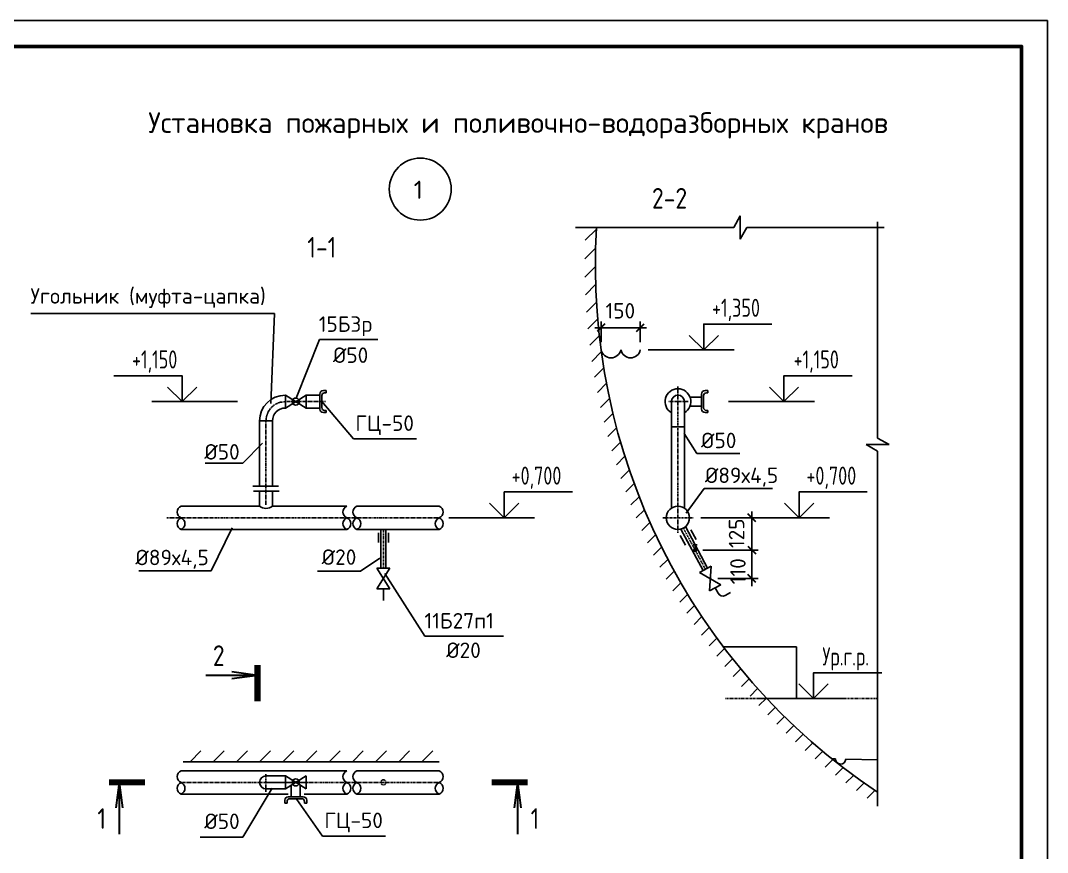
# Paper-space layout 'л2-л8' of a CAD drawing. Header units: millimetres. Extents: x 10032 to 18918, y -3051 to 627.
# Drawn here: x 11734.8 to 11933.8, y -1463.1 to -1302 of the extents above; entities that cross this region are included whole.
import ezdxf
from ezdxf.enums import TextEntityAlignment as Align

# ---------------------------------------------------------------- set-up
doc = ezdxf.new("R2010")
doc.units = ezdxf.units.MM
doc.header["$LTSCALE"] = 0.5
doc.linetypes.add('CENTER', pattern=[2, 1.25, -0.25, 0.25, -0.25])
doc.linetypes.add('HIDDEN', pattern=[0.375, 0.25, -0.125])
for name, color, linetype in [('0 @ 1', 7, 'Continuous'), ('DIZAIN', 30, 'Continuous'), ('FORMAT', 7, 'Continuous'), ('OTMETKI', 2, 'Continuous'), ('ВК_конструкции', 7, 'Continuous'), ('ВК_надписи', 7, 'Continuous'), ('ВК_отметки', 9, 'Continuous'), ('ВК_сети', 4, 'Continuous')]:
    doc.layers.add(name, color=color, linetype=linetype)
doc.layers.add('1_fragment_plan', color=7, linetype='Continuous', lineweight=30)
doc.styles.add('ROMANS', font='romans.shx', dxfattribs={"width": 0.8, "height": 1.75})
doc.styles.add('RS-3-08', font='romans.shx', dxfattribs={"width": 0.8, "height": 3})
doc.styles.add('Стандарт ММП', font='isocpeur.ttf')
doc.dimstyles.new('M1000', dxfattribs={"dimtxt": 3, "dimasz": 2, "dimexe": 1.2, "dimexo": 1.5, "dimgap": 1.3, "dimtad": 1, "dimdec": 0, "dimlfac": 1000, "dimrnd": 1, "dimzin": 0, "dimdsep": 46, "dimtxsty": 'RS-3-08', "dimblk1": 'OBLIQUE', "dimblk2": 'OBLIQUE', "dimsah": 1, "dimcen": 0, "dimdle": 1.2, "dimadec": 0, "dimazin": 0, "dimtfac": 1, "dimtdec": 0, "dimtmove": 2, "dimatfit": 3, "dimldrblk": 'ARCHTICK', "dimfxl": 1, "dimtolj": 1, "dimtzin": 0, "dimarcsym": 0})

# ---------------------------------------------------------------- blocks, each defined once
blk = doc.blocks.new('*U437')
at = {"layer": 'FORMAT', "color": 7, "lineweight": 25}
blk.add_lwpolyline([(0, 0), (0, 297), (1892, 297), (1892, 0), (0, 0)], dxfattribs=at)
at = {"layer": 'FORMAT', "color": 7, "lineweight": 60}
blk.add_lwpolyline([(20, 5), (20, 292.0000000000001), (1887, 292), (1887, 5), (20, 5)], dxfattribs=at)
blk = doc.blocks.new('RAZ')
at = {"layer": '1_fragment_plan'}
for p, q in [((0, 5), (4.95722430686908, 5.652630961100257)), ((0, 5.000000000000014), (4.95722430686908, 4.347369038899757)), ((0, 5), (10, 5))]:
    blk.add_line(p, q, dxfattribs=at)
at = {"layer": '1_fragment_plan', "color": 4, "const_width": 1.2}
blk.add_lwpolyline([(0, 6.992707054389982), (0, 0)], dxfattribs=at)
blk = doc.blocks.new('_raznl')
at = {"layer": 'DIZAIN', "rotation": 90}
blk.add_blockref('RAZ', (0, 0), dxfattribs=at)
at = {"layer": 'DIZAIN', "color": 4, "style": 'ROMANS', "width": 0.8, "flags": 4}
blk.add_attdef('N', text='', height=4, dxfattribs=at).set_placement((-7.549435837195489, 5.00405440870702), align=Align.RIGHT)
blk = doc.blocks.new('_razpv')
at = {"layer": 'DIZAIN', "xscale": -1}
blk.add_blockref('RAZ', (0, 0), dxfattribs=at)
at = {"layer": 'DIZAIN', "color": 4, "style": 'ROMANS', "width": 0.8, "flags": 4}
blk.add_attdef('N', text='', height=4, dxfattribs=at).set_placement((-7.497334546840449, 8.815356040104604), align=Align.MIDDLE)
blk = doc.blocks.new('_otmp')
at = {"layer": 'ВК_отметки'}
blk.add_line((4.243305678024586, 0), (20.88543974490009, 0), dxfattribs=at)
for points in [[(15, 0), (15, 5), (28.21334497767386, 5)], [(15, 0), (17.82842712474621, 2.828427124746213)]]:
    blk.add_lwpolyline(points, dxfattribs=at)
at = {"layer": 'ВК_отметки', "linetype": 'Continuous'}
blk.add_lwpolyline([(15, 0), (12.17157287525379, 2.828427124746213)], dxfattribs=at)
at = {"layer": 'ВК_отметки', "style": 'ROMANS', "width": 0.7, "flags": 4}
blk.add_attdef('О', text='', height=3.5, dxfattribs=at).set_placement((21.24575611212374, 6.416595764213298), align=Align.CENTER)
blk = doc.blocks.new('_razg')
at = {"layer": 'DIZAIN', "color": 4, "style": 'ROMANS', "width": 0.8, "flags": 4}
blk.add_attdef('N-N', text='', height=4, dxfattribs=at).set_placement((0.1366335745747165, 3.552426397758921), align=Align.MIDDLE)
blk = doc.blocks.new('_Oblique')
at = {"linetype": 'ByBlock', "lineweight": 30}
blk.add_line((-0.5, -0.5), (0.5, 0.5), dxfattribs=at)
blk = doc.blocks.new('*D95')
at = {"layer": 'Defpoints', "color": 0, "lineweight": 30, "ltscale": 0.5}
for p in [(11865.70651062047, -1404.565250771936), (11876.49678025514, -1404.565250771935), (11868.43482034883, -1410.065250771936)]:
    blk.add_point(p, dxfattribs=at)
at = {"layer": 'ВК_надписи', "color": 7, "lineweight": -2, "ltscale": 0.5}
for p, q in [((11876.49678025514, -1404.565250771936), (11876.49678025514, -1403.065250771936)), ((11867.20651062047, -1404.565250771936), (11877.69678025514, -1404.565250771936)), ((11876.49678025514, -1410.065250771936), (11876.49678025514, -1404.565250771936)), ((11869.93482034882, -1410.065250771936), (11877.69678025514, -1410.065250771936)), ((11876.49678025514, -1410.065250771936), (11876.49678025514, -1411.565250771936))]:
    blk.add_line(p, q, dxfattribs=at)
at = {"layer": 'ВК_надписи', "color": 7, "lineweight": -2, "ltscale": 0.5, "xscale": 1.5, "yscale": 1.5, "zscale": 1.5}
for p, rotation in [((11876.49678025514, -1404.565250771936), 270), ((11876.49678025514, -1410.065250771936), 90)]:
    blk.add_blockref('_Oblique', p, dxfattribs=dict(at, rotation=rotation))
at = {"layer": 'ВК_надписи', "color": 7, "ltscale": 0.5, "insert": (11873.79890660248, -1408.661259130754), "char_height": 3, "attachment_point": 5, "rotation": 90.00000000000001, "style": 'Стандарт ММП'}
blk.add_mtext('\\A1;110', dxfattribs=at)
blk = doc.blocks.new('*D96')
at = {"layer": 'Defpoints', "color": 0, "lineweight": 30, "ltscale": 0.5}
for p in [(11865.12497083004, -1398.315250771937), (11876.49678025516, -1398.315250771936), (11865.50651062048, -1404.565250771937)]:
    blk.add_point(p, dxfattribs=at)
at = {"layer": 'ВК_надписи', "color": 7, "lineweight": -2, "ltscale": 0.5}
for p, q in [((11866.62497083004, -1398.315250771937), (11877.69678025516, -1398.315250771937)), ((11876.49678025516, -1405.765250771938), (11876.49678025516, -1397.115250771937)), ((11867.00651062048, -1404.565250771938), (11877.69678025516, -1404.565250771938))]:
    blk.add_line(p, q, dxfattribs=at)
at = {"layer": 'ВК_надписи', "color": 7, "lineweight": -2, "ltscale": 0.5, "xscale": 1.5, "yscale": 1.5, "zscale": 1.5}
for p, rotation in [((11876.49678025516, -1398.315250771937), 90), ((11876.49678025516, -1404.565250771938), 270)]:
    blk.add_blockref('_Oblique', p, dxfattribs=dict(at, rotation=rotation))
at = {"layer": 'ВК_надписи', "color": 7, "ltscale": 0.5, "insert": (11873.53386580568, -1401.306839230037), "char_height": 3, "attachment_point": 5, "rotation": 90.00000000000001, "style": 'Стандарт ММП'}
blk.add_mtext('\\A1;125', dxfattribs=at)

psp = doc.layouts.new('л2-л8')

# ---------------------------------------------------------------- hatches: boundary and pattern name
at = {"layer": 'ВК_конструкции', "ltscale": 0.5}
h = psp.add_hatch(dxfattribs=at)
h.set_pattern_fill('ANSI31', scale=20, style=0)
h.set_pattern_definition([(45.00000000000001, (13067.93397205473, -1160.302386858622), (-1.767766952966369, 1.767766952966368), [])])
h.paths.add_polyline_path([(11900.85190148297, -1453.918957764441), (11900.85190148297, -1451.448174552783, -0.05751116257566153), (11879.4017590164, -1433.315250771939), (11876.58927351919, -1433.315250771937, 0.0641464823822877)])
h.paths.add_polyline_path([(11876.58927351919, -1433.315250771937), (11879.4017590164, -1433.315250771939, -0.08615344846706731), (11856.35922024401, -1398.315250771939), (11854.11095528693, -1398.315250771937, 0.08407386579658646)])
h.paths.add_polyline_path([(11846.18961577151, -1349.446730836995), (11844.12476647977, -1349.446730836993, 0.1011291022871655), (11854.11095528693, -1398.315250771937), (11856.35922024401, -1398.315250771939, -0.1029479125262579)])
h.paths.add_polyline_path([(11846.40992209713, -1342.103263338853), (11844.34141448104, -1342.103263338851, 0.01474786131360507), (11844.12476647977, -1349.446730836993), (11846.18961577151, -1349.446730836995, -0.014996783059028)])
h = psp.add_hatch(dxfattribs=at)
h.set_pattern_fill('ANSI31', color=256, angle=90, style=0)
h.set_pattern_definition([(225, (11434.0645326674, -1334.665508475087), (-2.245064030267289, 2.245064030267287), [])])
h.paths.add_polyline_path([(11766.36445374083, -1445.566791060308), (11766.36445374084, -1443.455813646115), (11815.93304280966, -1443.455813646115), (11815.93304280966, -1445.566791060304)])

# ---------------------------------------------------------------- linework, layer by layer
for p, q in [((11873.00223009345, -1342.103263338859), (11874.25168503738, -1339.860996889021)), ((11874.25168503738, -1339.860996889021), (11874.25168503738, -1344.345529788689)), ((11874.25168503738, -1344.345529788689), (11875.50113998131, -1342.103263338851)), ((11900.85190148297, -1364.398271058424), (11900.85190148297, -1382.880627428132)), ((11900.85190148297, -1385.379537315997), (11898.60963503314, -1384.130082372061)), ((11898.60963503314, -1384.130082372061), (11903.0941679328, -1384.130082372061)), ((11903.0941679328, -1384.130082372061), (11900.85190148297, -1382.880627428132)), ((11900.85190148297, -1385.379537315997), (11900.85190148297, -1403.008449420242)), ((11815.93304280966, -1445.566791060304), (11766.36445374083, -1445.566791060308))]:
    psp.add_line(p, q, dxfattribs=at)
at = {"layer": 'ВК_конструкции', "color": 7, "ltscale": 0.5}
for p, q in [((11873.00223009345, -1342.103263338859), (11842.3287262358, -1342.103263338853)), ((11902.15293863716, -1342.103263338853), (11875.50113998131, -1342.103263338851)), ((11900.85190148297, -1341.019827544291), (11900.85190148297, -1382.880627428132)), ((11900.85190148297, -1385.379537315997), (11900.85190148297, -1454.147685675942))]:
    psp.add_line(p, q, dxfattribs=at)
at = {"layer": 'ВК_конструкции'}
for p, q in [((11885.17389205944, -1423.315263133705), (11870.96710077968, -1423.315263133702)), ((11885.17389205944, -1423.315263133705), (11885.17389205944, -1433.315250771941)), ((11892.6899960539, -1444.970879258568), (11891.97484713515, -1444.951151012532)), ((11894.68923548915, -1445.026030691262), (11900.85190148297, -1445.196035270403))]:
    psp.add_line(p, q, dxfattribs=at)
at = {"layer": 'ВК_конструкции', "color": 7, "linetype": 'CENTER', "ltscale": 0.2}
psp.add_line((11871.42657064954, -1433.315250771941), (11900.85190148297, -1433.315250771939), dxfattribs=at)
at = {"layer": 'ВК_конструкции', "color": 7, "ltscale": 0.5}
psp.add_arc((11968.68961577151, -1349.446730836995), 122.4999999999998, 176.5632481281358, 236.3734633118219, dxfattribs=at)
at = {"layer": 'ВК_конструкции'}
psp.add_arc((11893.68961577153, -1444.998454974915), 1, 178.4198275272633, 358.4198275272633, dxfattribs=at)
at = {"layer": 'ВК_надписи', "ltscale": 0.5}
for p, q in [((11784.05763999687, -1358.734555862104), (11736.86681065588, -1358.7345558621)), ((11783.3421363338, -1376.179858121921), (11784.05763999687, -1358.734555862104)), ((11788.24656220113, -1375.127464085626), (11792.77036882093, -1363.76118688403)), ((11804.04880426498, -1363.761186884032), (11792.77036882093, -1363.76118688403)), ((11793.19902686448, -1375.81525077193), (11799.31254030568, -1383.04988874934)), ((11863.37316780766, -1382.004587917509), (11865.86462021788, -1385.859473613531)), ((11781.72577864229, -1383.845772300991), (11777.92854548156, -1387.75449515664)), ((11799.31254030568, -1383.04988874934), (11811.53560224381, -1383.049888749338)), ((11874.14408200772, -1385.859473613533), (11865.86462021788, -1385.859473613531)), ((11777.92854548156, -1387.75449515664), (11770.63179001297, -1387.75449515664)), ((11863.7632690269, -1397.396245091557), (11867.26598617382, -1392.611791562405)), ((11867.26598617382, -1392.611791562405), (11880.46994922587, -1392.611791562407)), ((11775.85466550997, -1400.235928466947), (11771.7688542702, -1408.583848237469)), ((11804.46253317388, -1406.110736005676), (11800.66530001315, -1408.638076439533)), ((11771.7688542702, -1408.583848237469), (11757.72619472145, -1408.583848237467)), ((11800.66530001315, -1408.638076439533), (11792.38583822332, -1408.638076439529)), ((11805.39674721274, -1409.103272439546), (11813.14854810512, -1421.236094812868)), ((11813.14854810512, -1421.236094812868), (11828.36084355753, -1421.236094812864)), ((11783.60870902035, -1450.63545358006), (11777.92854548156, -1460.135948258492)), ((11788.3326564865, -1452.853418337443), (11793.30132678418, -1459.953347198891)), ((11793.30132678418, -1459.953347198891), (11805.52438872231, -1459.953347198891)), ((11777.92854548156, -1460.135948258492), (11769.64908369173, -1460.13594825849))]:
    psp.add_line(p, q, dxfattribs=at)
at = {"layer": 'ВК_надписи', "color": 7, "ltscale": 0.5}
for p, q in [((11847.28812667381, -1364.31525077195), (11847.28812667381, -1360.313454009274)), ((11854.88363941457, -1364.315250771942), (11854.88363941457, -1360.313454009274)), ((11846.08812667382, -1361.513454009275), (11856.08363941456, -1361.513454009275))]:
    psp.add_line(p, q, dxfattribs=at)
at = {"layer": 'ВК_надписи', "ltscale": 0.5}
psp.add_circle((11812.27516650314, -1334.675540801203), 6, dxfattribs=at)
at = {"layer": 'ВК_сети', "color": 5, "ltscale": 0.5}
for p, q in [((11792.82056664081, -1377.264612109999), (11792.82056664081, -1374.365889433875)), ((11793.49556664081, -1373.690889433879), (11794.03443627019, -1373.690889433879)), ((11793.73902686447, -1374.115761701491), (11794.03443627019, -1374.115761701489)), ((11794.03443627019, -1374.115761701489), (11794.03443627019, -1373.690889433879)), ((11866.76626850259, -1377.264612109999), (11866.76626850259, -1374.365889433877)), ((11867.44126850259, -1373.690889433879), (11867.98013813197, -1373.690889433881)), ((11867.68472872625, -1374.115761701492), (11867.98013813197, -1374.115761701491)), ((11867.98013813197, -1374.115761701491), (11867.98013813197, -1373.690889433881)), ((11786.13782799546, -1377.065250771941), (11790.17661573245, -1374.565250771941)), ((11786.13782799546, -1374.565250771935), (11790.17661573246, -1377.065250771937)), ((11786.13782799546, -1377.065250771941), (11786.13782799546, -1374.565250771935)), ((11790.17661573246, -1377.065250771937), (11790.17661573245, -1374.565250771941)), ((11793.19902686448, -1376.974739842386), (11793.19902686448, -1374.65576170149)), ((11864.52160271493, -1374.941649780782), (11866.7662685026, -1374.941649780782)), ((11867.14472872626, -1376.97473984239), (11867.14472872626, -1374.655761701491)), ((11793.49556664081, -1377.939612109994), (11794.03443627019, -1377.939612109996)), ((11793.73902686447, -1377.514739842385), (11794.03443627019, -1377.514739842385)), ((11794.03443627019, -1377.514739842385), (11794.03443627019, -1377.939612109998)), ((11864.52160271493, -1376.688851763096), (11866.76626850259, -1376.68885176309)), ((11867.44126850259, -1377.93961211), (11867.98013813197, -1377.939612109998)), ((11867.68472872625, -1377.514739842387), (11867.98013813197, -1377.514739842387)), ((11867.98013813197, -1377.514739842387), (11867.98013813197, -1377.93961211)), ((11804.1826504682, -1401.209690712663), (11804.1826504682, -1403.113546984798)), ((11806.08759255996, -1401.20969071266), (11806.08759255996, -1403.113546984794)), ((11862.636095909, -1401.723169175166), (11863.65514905597, -1403.637171732355)), ((11864.6839954253, -1400.62342150941), (11865.70304857227, -1402.537424066604)), ((11803.87458252705, -1408.045856903442), (11806.37458252705, -1408.045856903436)), ((11803.87458252705, -1408.045856903442), (11806.37458252705, -1412.084644640441)), ((11806.37458252705, -1408.045856903436), (11803.87458252705, -1412.084644640438)), ((11866.38242578677, -1408.870207610455), (11868.58914450006, -1407.695306542111)), ((11868.58914450006, -1407.695306542111), (11868.28049619758, -1412.435195001763)), ((11866.38242578677, -1408.870207610455), (11870.48721491087, -1411.260293933416)), ((11803.87458252705, -1412.084644640438), (11806.37458252705, -1412.084644640441)), ((11868.28049619758, -1412.435195001763), (11870.48721491087, -1411.260293933416)), ((11869.38385555424, -1411.84774446759), (11869.96103902767, -1412.931820060137)), ((11871.31368694033, -1413.344547118118), (11872.35645355302, -1412.789357369684)), ((11786.13782799546, -1448.289639362587), (11786.13782799546, -1450.789639362589)), ((11786.13782799546, -1450.789639362589), (11790.17661573245, -1448.289639362592)), ((11786.13782799546, -1448.289639362587), (11790.17661573245, -1450.789639362592)), ((11787.2836208728, -1450.080396297619), (11787.2836208728, -1452.325062085274)), ((11789.03082285512, -1450.080396297619), (11789.03082285512, -1452.325062085276)), ((11790.17661573245, -1448.289639362592), (11790.17661573245, -1450.789639362592)), ((11786.0328605259, -1453.000062085277), (11786.0328605259, -1453.538931714656)), ((11786.45773279351, -1453.538931714656), (11786.0328605259, -1453.538931714656)), ((11786.45773279351, -1453.243522308936), (11786.45773279351, -1453.538931714656)), ((11786.70786052589, -1452.325062085278), (11789.60658320201, -1452.325062085278)), ((11786.99773279351, -1452.703522308937), (11789.31671093441, -1452.703522308935)), ((11789.8567109344, -1453.243522308936), (11789.8567109344, -1453.538931714655)), ((11789.8567109344, -1453.538931714655), (11790.28158320202, -1453.538931714653)), ((11790.28158320202, -1453.000062085275), (11790.28158320202, -1453.538931714653))]:
    psp.add_line(p, q, dxfattribs=at)
at = {"layer": 'ВК_сети', "color": 7, "linetype": 'CENTER', "ltscale": 0.4}
for p, q in [((11862.17920622666, -1401.207957014394), (11862.17920622666, -1372.916554031111)), ((11786.13782799546, -1375.815250771942), (11793.90172540209, -1375.815250771928)), ((11782.38782799546, -1395.815250771937), (11782.38782799546, -1379.565250771937)), ((11763.19331241557, -1398.315250771937), (11815.93304280966, -1398.315250771937)), ((11863.23636762413, -1400.301430466659), (11867.48578514342, -1408.282757076282)), ((11765.93304280966, -1449.539639362592), (11815.93304280966, -1449.539639362591))]:
    psp.add_line(p, q, dxfattribs=at)
at = {"layer": 'ВК_сети', "ltscale": 0.5}
for p, q in [((11790.17661573245, -1374.565250771941), (11792.82056664081, -1374.565250771939)), ((11860.92920622666, -1375.815250771941), (11860.92920622666, -1396.44442207855)), ((11863.42920622666, -1396.444422078552), (11863.42920622666, -1375.815250771937)), ((11790.17661573246, -1377.065250771937), (11792.82056664081, -1377.065250771935)), ((11781.13782799546, -1392.188312883842), (11781.13782799546, -1379.565250771941)), ((11781.13782799546, -1379.565250771935), (11783.63782799546, -1379.565250771935)), ((11783.63782799546, -1392.188312883842), (11783.63782799546, -1379.565250771935)), ((11860.92920622666, -1380.668630983399), (11863.42920622666, -1380.6686309834)), ((11781.13782799546, -1396.065250771939), (11781.13782799546, -1393.179527302444)), ((11783.63782799546, -1396.065250771937), (11783.63782799546, -1393.179527302442)), ((11765.93304280966, -1396.065250771937), (11781.13782799546, -1396.065250771939)), ((11783.63782799546, -1396.065250771937), (11798.0600431153, -1396.065250771941)), ((11799.9885125731, -1396.065250771939), (11815.93304280966, -1396.065250771939)), ((11765.93304280966, -1400.565250771939), (11798.0600431153, -1400.565250771937)), ((11799.9885125731, -1400.565250771941), (11815.93304280966, -1400.565250771937)), ((11865.10659669765, -1403.542220029189), (11865.90642454329, -1403.542220029181)), ((11865.50651062047, -1404.365250771936), (11865.50651062047, -1403.542220029187)), ((11805.12458252705, -1412.084644640436), (11805.12458252705, -1414.312797990955)), ((11765.93304280966, -1447.289639362591), (11798.0600431153, -1447.289639362589)), ((11799.98851257311, -1447.289639362587), (11815.93304280966, -1447.289639362591)), ((11765.93304280966, -1451.789639362587), (11786.65188037831, -1451.789639362591)), ((11789.80072547758, -1451.789639362587), (11798.0600431153, -1451.789639362592)), ((11799.9885125731, -1451.789639362589), (11815.93304280966, -1451.789639362591))]:
    psp.add_line(p, q, dxfattribs=at)
at = {"layer": 'ВК_сети', "color": 7, "linetype": 'CENTER', "ltscale": 0.2}
for p, q in [((11864.17113145536, -1375.815250771935), (11860.3256917669, -1375.815250771939)), ((11859.2497211128, -1398.315250771937), (11865.12497083003, -1398.315250771941)), ((11805.12458252705, -1400.565250771937), (11805.12458252705, -1408.045856903438)), ((11782.38782799546, -1447.936453459502), (11782.38782799546, -1451.361440833085)), ((11786.48997969317, -1449.539639362587), (11782.38782799546, -1449.539639362589)), ((11786.13782799546, -1449.539639362587), (11790.52155810502, -1449.539639362592))]:
    psp.add_line(p, q, dxfattribs=at)
at = {"layer": 'ВК_сети'}
for p, q in [((11779.85145509761, -1392.188312883845), (11784.81684778828, -1392.18831288384)), ((11779.98371989401, -1393.179527302442), (11784.94911258467, -1393.179527302442))]:
    psp.add_line(p, q, dxfattribs=at)
at = {"layer": 'ВК_сети', "color": 9, "ltscale": 0.5}
for p, q in [((11863.65130219149, -1400.016848101028), (11867.92712888608, -1408.047776862613)), ((11804.62458252705, -1400.565250771941), (11804.62458252705, -1408.045856903438)), ((11805.62458252705, -1400.565250771941), (11805.62458252705, -1408.045856903442)), ((11862.76855413911, -1400.486694770318), (11867.04444140077, -1408.517737289949)), ((11786.13782799546, -1448.289639362587), (11782.38782799546, -1448.289639362587)), ((11786.13782799546, -1450.789639362589), (11782.38782799546, -1450.789639362589))]:
    psp.add_line(p, q, dxfattribs=at)
at = {"layer": 'ВК_сети', "color": 5, "ltscale": 0.5, "const_width": 0.4}
psp.add_lwpolyline([(11865.30651062048, -1404.565250771939, 1), (11865.70651062047, -1404.565250771935, 1)], format="xyb", close=True, dxfattribs=at)
at = {"layer": 'ВК_сети', "color": 5, "ltscale": 0.5}
for centre in [(11788.15722186395, -1375.815250771937), (11788.15722186395, -1449.539639362591)]:
    psp.add_circle(centre, 0.6935648648191091, dxfattribs=at)
at = {"layer": 'ВК_сети', "ltscale": 0.5}
psp.add_circle((11862.17920622666, -1398.315250771939), 2.25, dxfattribs=at)
at = {"layer": 'ВК_сети', "color": 5, "linetype": 'HIDDEN', "ltscale": 0.1}
psp.add_circle((11805.12458252705, -1449.539639362591), 0.5, dxfattribs=at)
at = {"layer": 'ВК_сети', "color": 5, "ltscale": 0.5}
for centre, radius, start, end in [((11849.21088304419, -1365.366695838731), 1.974384356687531, 193.1315291730592, 346.8684708271548), ((11853.00863941457, -1365.425402995137), 1.915099550696088, 191.7455248023663, 348.2544751976337), ((11793.49556664081, -1374.365889433875), 0.675, 90, 180), ((11793.73902686447, -1374.65576170149), 0.54, 90, 180), ((11862.17920622666, -1375.815250771939), 2.49999999999996, 300.0000000000038, 239.9999999999962), ((11867.44126850259, -1374.365889433877), 0.675, 90, 180), ((11867.68472872625, -1374.655761701491), 0.54, 90, 180), ((11793.49556664081, -1377.264612109997), 0.675, 180, 270), ((11793.73902686447, -1376.974739842386), 0.54, 180, 270), ((11867.44126850259, -1377.264612109999), 0.675, 180, 270), ((11867.68472872625, -1376.974739842384), 0.54, 180, 270), ((11766.39069088518, -1397.190250771937), 1.214523264917218, 112.1364076617561, 247.8635923382439), ((11798.51769119081, -1397.190250771941), 1.214523264917218, 112.1364076617561, 247.8635923382439), ((11800.44616064862, -1397.190250771941), 1.214523264917218, 112.1364076617561, 247.8635923382439), ((11815.47539473414, -1397.190250771942), 1.214523264917156, 292.1364076617561, 67.86359233824393), ((11766.39069088518, -1399.440250771937), 1.214523264917169, 112.1364076617561, 247.8635923382439), ((11765.47539473414, -1399.440250771937), 1.214523264917269, 292.1364076617561, 67.86359233824393), ((11798.51769119082, -1399.440250771939), 1.214523264917169, 112.1364076617561, 247.8635923382439), ((11797.60239503978, -1399.440250771942), 1.214523264917269, 292.1364076617561, 67.86359233824393), ((11800.44616064862, -1399.440250771941), 1.214523264917169, 112.1364076617561, 247.8635923382439), ((11799.53086449759, -1399.440250771939), 1.214523264917269, 292.1364076617561, 67.86359233824393), ((11816.39069088518, -1399.440250771937), 1.214523264917193, 112.1364076617561, 247.8635923382439), ((11815.47539473414, -1399.440250771941), 1.214523264917235, 292.1364076617561, 67.86359233824393), ((11870.84372651299, -1412.461859632802), 1, 208.0317278186182, 298.0317278184779), ((11766.39069088518, -1448.414639362592), 1.214523264917218, 112.1364076617561, 247.8635923382439), ((11798.51769119082, -1448.414639362591), 1.214523264917218, 112.1364076617561, 247.8635923382439), ((11800.44616064862, -1448.414639362587), 1.214523264917218, 112.1364076617561, 247.8635923382439), ((11815.47539473414, -1448.414639362591), 1.214523264917156, 292.1364076617561, 67.86359233824393), ((11766.39069088518, -1450.664639362589), 1.214523264917169, 112.1364076617561, 247.8635923382439), ((11765.47539473414, -1450.664639362591), 1.214523264917269, 292.1364076617561, 67.86359233824393), ((11798.51769119082, -1450.664639362591), 1.214523264917169, 112.1364076617561, 247.8635923382439), ((11797.60239503978, -1450.664639362589), 1.214523264917269, 292.1364076617561, 67.86359233824393), ((11800.44616064862, -1450.664639362589), 1.214523264917169, 112.1364076617561, 247.8635923382439), ((11799.53086449759, -1450.664639362587), 1.214523264917269, 292.1364076617561, 67.86359233824393), ((11816.39069088518, -1450.664639362591), 1.214523264917193, 112.1364076617561, 247.8635923382439), ((11815.47539473414, -1450.664639362591), 1.214523264917235, 292.1364076617561, 67.86359233824393), ((11786.7078605259, -1453.000062085273), 0.675, 90, 180), ((11786.99773279351, -1453.243522308936), 0.54, 90, 180), ((11789.31671093441, -1453.243522308936), 0.54, 0, 90), ((11789.60658320201, -1453.000062085279), 0.675, 0, 90)]:
    psp.add_arc(centre, radius, start, end, dxfattribs=at)
at = {"layer": 'ВК_сети', "ltscale": 0.5}
for centre, radius, start, end in [((11786.13782799546, -1379.565250771939), 5, 90, 180), ((11862.17920622666, -1375.815250771939), 1.249999999999773, 0, 180), ((11786.13782799546, -1379.565250771939), 2.5, 90, 180), ((11782.38782799546, -1394.454845872922), 2.038603428521114, 232.181303056452, 307.8186969435479)]:
    psp.add_arc(centre, radius, start, end, dxfattribs=at)
at = {"layer": 'ВК_сети', "color": 7, "linetype": 'CENTER', "ltscale": 0.4}
psp.add_arc((11786.13782799546, -1379.565250771939), 3.75, 90, 180, dxfattribs=at)
at = {"layer": 'ВК_сети', "color": 9, "ltscale": 0.5}
psp.add_arc((11782.38782799546, -1449.539639362589), 1.25, 90, 270, dxfattribs=at)

# ---------------------------------------------------------------- block references
at = {"layer": '0 @ 1', "ltscale": 0.5}
psp.add_blockref('*U437', (10041.75843718335, -1599.033500000458), dxfattribs=at)
at = {"layer": 'ВК_надписи', "ltscale": 0.5}
ref = psp.add_blockref('_razg', (11860.42065351949, -1339.999810779547), dxfattribs=at)
ref.add_attrib('N-N', '2-2', dxfattribs={"layer": 'DIZAIN', "color": 5, "height": 4, "style": 'ROMANS', "width": 0.8}).set_placement((11860.55728709407, -1336.447384381787), align=Align.MIDDLE)
ref = psp.add_blockref('_razg', (11793.06376382012, -1349.492817026054), dxfattribs=at)
ref.add_attrib('N-N', '1-1', dxfattribs={"layer": 'DIZAIN', "color": 5, "height": 4, "style": 'ROMANS', "width": 0.8}).set_placement((11793.20039739469, -1345.940390628291), align=Align.MIDDLE)
at = {"layer": 'ВК_надписи', "color": 7, "ltscale": 0.5, "xscale": 1.5, "yscale": 1.5, "zscale": 1.5, "rotation": 180}
psp.add_blockref('_Oblique', (11847.28812667381, -1361.513454009275), dxfattribs=at)
at = {"layer": 'ВК_надписи', "color": 7, "ltscale": 0.5, "xscale": 1.5, "yscale": 1.5, "zscale": 1.5}
psp.add_blockref('_Oblique', (11854.88363941457, -1361.513454009275), dxfattribs=at)
at = {"layer": 'ВК_надписи', "ltscale": 0.5}
ref = psp.add_blockref('_razpv', (11780.72754397353, -1433.817667258843), dxfattribs=at)
ref.add_attrib('N', '2', dxfattribs={"layer": 'DIZAIN', "color": 5, "height": 4, "style": 'ROMANS', "width": 0.8}).set_placement((11773.2302094267, -1425.002311218739), align=Align.MIDDLE)
ref = psp.add_blockref('_raznl', (11758.95281660643, -1449.539639362591), dxfattribs=dict(at, xscale=-1, rotation=180))
ref.add_attrib('N', '1', dxfattribs={"layer": 'DIZAIN', "color": 5, "height": 4, "style": 'ROMANS', "width": 0.8}).set_placement((11751.40338076924, -1458.543693771293), align=Align.RIGHT)
ref = psp.add_blockref('_raznl', (11826.08859444656, -1449.539639362589), dxfattribs=dict(at, rotation=180))
ref.add_attrib('N', '1', dxfattribs={"layer": 'DIZAIN', "color": 5, "height": 4, "style": 'ROMANS', "width": 0.8}).set_placement((11835.31422075993, -1458.543693771298), align=Align.RIGHT)
at = {"layer": 'ВК_отметки', "ltscale": 0.5}
ref = psp.add_blockref('_otmp', (11852.18241061931, -1365.815250771939), dxfattribs=at)
ref.add_attrib('О', '+1,350', dxfattribs={"layer": 'OTMETKI', "color": 9, "height": 3.5, "style": 'ROMANS', "width": 0.7}).set_placement((11873.42816673142, -1359.398655007728), align=Align.CENTER)
at = {"layer": 'ВК_отметки', "ltscale": 0.2}
ref = psp.add_blockref('_otmp', (11781.13782799546, -1375.815250771937), dxfattribs=dict(at, xscale=-1))
ref.add_attrib('О', '+1,150', dxfattribs={"layer": 'OTMETKI', "color": 9, "height": 3.5, "style": 'ROMANS', "width": 0.7}).set_placement((11760.82540521666, -1369.398655007726), align=Align.CENTER)
at = {"layer": 'ВК_отметки', "ltscale": 0.5}
ref = psp.add_blockref('_otmp', (11867.72128503652, -1375.815250771941), dxfattribs=at)
ref.add_attrib('О', '+1,150', dxfattribs={"layer": 'OTMETKI', "color": 9, "height": 3.5, "style": 'ROMANS', "width": 0.7}).set_placement((11888.96704114865, -1369.39865500773), align=Align.CENTER)
ref = psp.add_blockref('_otmp', (11813.53535964006, -1398.315250771935), dxfattribs=at)
ref.add_attrib('О', '+0,700', dxfattribs={"layer": 'OTMETKI', "color": 9, "height": 3.5, "style": 'ROMANS', "width": 0.7}).set_placement((11834.78111575218, -1391.898655007721), align=Align.CENTER)
ref = psp.add_blockref('_otmp', (11870.64903061523, -1398.315250771937), dxfattribs=at)
ref.add_attrib('О', '+0,700', dxfattribs={"layer": 'OTMETKI', "color": 9, "height": 3.5, "style": 'ROMANS', "width": 0.7}).set_placement((11891.89478672736, -1391.898655007724), align=Align.CENTER)
ref = psp.add_blockref('_otmp', (11873.44234430768, -1433.315250771941), dxfattribs=at)
ref.add_attrib('О', 'Ур.г.р.', dxfattribs={"layer": 'OTMETKI', "color": 9, "height": 3.5, "style": 'ROMANS', "width": 0.7}).set_placement((11894.68810041981, -1426.898655007724), align=Align.CENTER)

# ---------------------------------------------------------------- texts
at = {"layer": 'ВК_надписи', "color": 9, "ltscale": 0.5, "style": 'Стандарт ММП'}
psp.add_text('Установка пожарных и поливочно-водоразборных кранов', height=4, dxfattribs=at).set_placement((11759.58129975775, -1323.796770028583))
at = {"layer": 'ВК_надписи', "ltscale": 0.5, "style": 'Стандарт ММП'}
for s, height, p in [('1', 3.5, (11811.00975506945, -1336.54937407804)), ('Угольник (муфта-цапка)', 3, (11736.77397018011, -1356.852189812553)), ('15Б3р', 3, (11792.59714908502, -1362.308791411579)), ('%%C50', 3, (11795.36208197086, -1368.322295358283)), ('ГЦ-50', 3, (11799.70806376612, -1381.488780275093)), ('%%C50', 3, (11866.66315922859, -1384.831967047519)), ('%%C50', 3, (11770.44762270243, -1387.041547811568)), ('%%C89х4,5', 3, (11867.40460633488, -1391.584284996394)), ('%%C89х4,5', 3, (11757.09324534201, -1407.493465093692)), ('%%C20', 3, (11793.18437723403, -1407.420204891623)), ('11Б27п1', 3, (11813.08441186275, -1419.747749503516)), ('%%C20', 3, (11817.29436851252, -1425.453966360777)), ('%%C50', 3, (11770.44762270243, -1458.574839784242)), ('ГЦ-50', 3, (11793.69685024461, -1458.392238724644))]:
    psp.add_text(s, height=height, dxfattribs=at).set_placement(p)
at = {"layer": 'ВК_надписи', "ltscale": 0.5, "insert": (11851.02354308547, -1358.233906847068), "char_height": 3, "attachment_point": 5, "style": 'Стандарт ММП'}
psp.add_mtext('\\A1;150', dxfattribs=at)

# ---------------------------------------------------------------- dimensions: what is measured, and where the dimension line sits
at = {"layer": 'ВК_надписи', "ltscale": 0.5}
for base, p1, p2, text, picture, middle in [((11876.49678025516, -1398.315250771936), (11865.50651062047, -1404.565250771937), (11865.12497083003, -1398.315250771937), '125', '*D96', (11873.53386580568, -1401.306839230035)), ((11876.49678025514, -1404.565250771935), (11868.43482034882, -1410.065250771935), (11865.70651062047, -1404.565250771935), '110', '*D95', (11873.79890660248, -1408.661259130752))]:
    dim = psp.add_linear_dim(base=base, p1=p1, p2=p2, angle=90, text=text, dimstyle='M1000', override={"dimasz": 1.5, "dimtxsty": 'Стандарт ММП', "dimclrd": 7, "dimclre": 7, "dimclrt": 7, "dimldrblk": 'Oblique', "dimfxl": 0.7874015748031494, "dimtfillclr": 7}, dxfattribs=at)
    dim.commit()
    dim.dimension.update_dxf_attribs({"geometry": picture, "text_midpoint": middle, "dimtype": 160})

doc.saveas('drawing.dxf')
